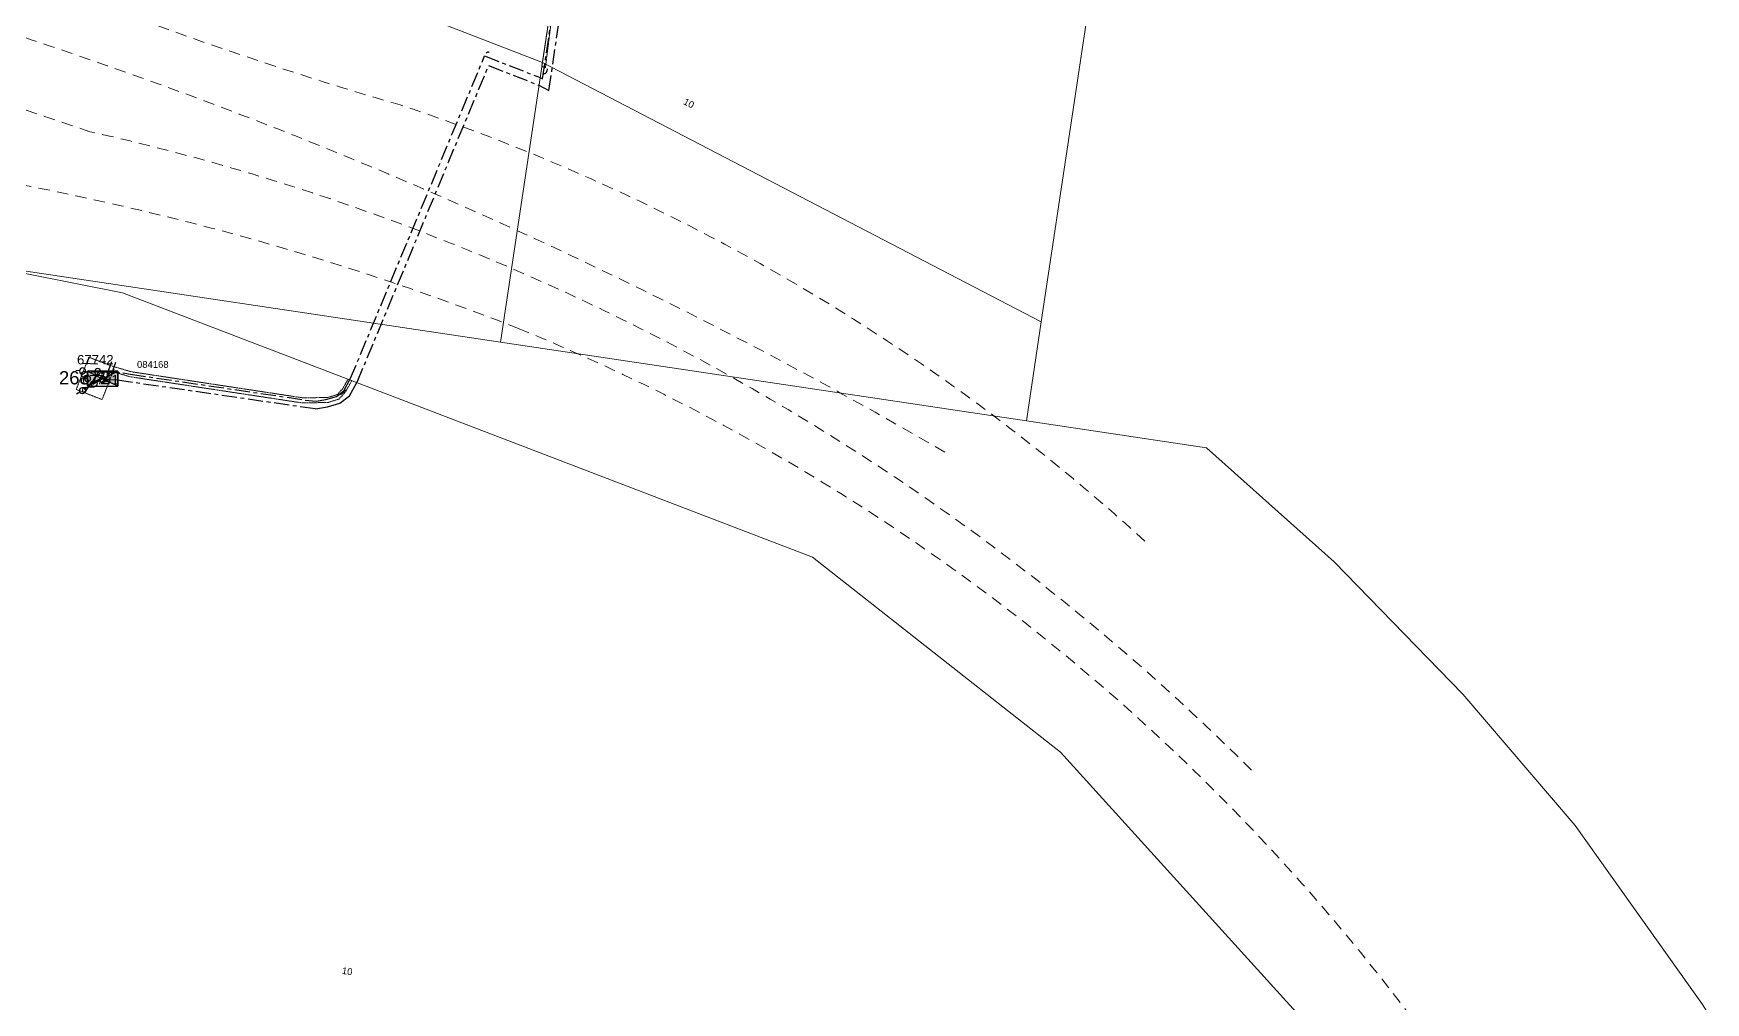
# Model space of a CAD drawing. Header units: metres. Extents: x 301012 to 305396, y 6240778 to 6244350.
# Drawn here: x 303472.9 to 303916.6, y 6242755 to 6243012.1 of the extents above; entities that cross this region are included whole.
import ezdxf
from ezdxf.enums import TextEntityAlignment as Align

# ---------------------------------------------------------------- set-up
doc = ezdxf.new("R2010")
doc.units = ezdxf.units.M
for name, pattern in [('Cable Exist UG', [7, 4, -1, 1, -1]), ('Dash', [5, 3, -2]), ('DASHED', [19.05, 12.7, -6.35]), ('HIDDEN2', [0.1875, 0.125, -0.0625]), ('PHANTOMX2', [6.6, 3, -0.75, 0.2, -0.75, 0.2, -0.75, 0.2, -0.75])]:
    doc.linetypes.add(name, pattern=pattern)
doc.layers.get('0').update_dxf_attribs({"color": 6})
for name, color, linetype, lineweight in [('Cadastre Developer_SP_EXT', 98, 'Continuous', 15), ('Cadastre Land Parcels_SP_EXT', 118, 'Continuous', 15), ('Cadastre Other Property_SP_EXT', 138, 'DASHED', 15), ('Mains_HV_EXT', 13, 'Continuous', 25), ('Services_SP_EXT', 42, 'PHANTOMX2', 20)]:
    doc.layers.add(name, color=color, linetype=linetype, lineweight=lineweight)
for name, color, linetype in [('Equip_HV_EXT', 7, 'Continuous'), ('Equip_LV_EXT', 7, 'Continuous'), ('Sub_SP_EXT', 7, 'Continuous'), ('Trench_SP_EXT', 7, 'Continuous')]:
    doc.layers.add(name, color=color, linetype=linetype)
doc.layers.add('UNKNOWN_FEATURES', color=1, linetype='DASHED', plot=False)
doc.styles.get("Standard").update_dxf_attribs({"font": 'arial.ttf'})
doc.styles.add('SWITCH_LABEL', font='arial.ttf', dxfattribs={"height": 2})

# ---------------------------------------------------------------- blocks, each defined once
blk = doc.blocks.new('SUB_PADMOUNT_EXT')
at = {"ltscale": 10}
h = blk.add_hatch(color=256, dxfattribs=at)
h.dxf.hatch_style = 1
h.paths.add_polyline_path([(4, -2), (0, 0), (4, 2)])
h.paths.add_polyline_path([(-4, -2), (-4, 2), (0, 0)])
blk.add_line((4, 2), (-4, -2))
blk.add_lwpolyline([(-4, -2), (4, -2), (4, 2), (-4, 2)], close=True)
at = {"ltscale": 10, "flags": 128}
for points in [[(-4, -2), (-4, 2), (0, 0)], [(4, -2), (0, 0), (4, 2)]]:
    blk.add_lwpolyline(points, close=True, dxfattribs=at)
at = {"flags": 8}
blk.add_attdef('ASSET_NUM', text='', height=2.5, dxfattribs=at).set_placement((0, 5), align=Align.MIDDLE_CENTER)
for tag, flags, p in [('STREET_CODE', 9, (1.5, 0)), ('OPERATING_VOLTAGE', 9, (1.5, -0.4)), ('ORIENTATION', 9, (1.5, -0.6)), ('OWNED_BY', 9, (1.5, -0.8)), ('OPERATED_BY', 9, (1.5, -1)), ('CONSTRUCTED_VOLTAGE', 9, (1.5, -1.4)), ('SECONDARY_VOLTAGE', 9, (1.5, -1.6)), ('STATE', 9, (1.5, -1.8)), ('SUBSTATION_TYPE', 9, (1.5, -2.2)), ('SUBURB', 9, (1.5, -2.8)), ('STREETNAME', 9, (1.5, -3)), ('Z', 1, (1.5, -3.6)), ('NO_PHASES', 9, (1.5, -0.2)), ('MAINTAINED_BY', 9, (1.5, -1.2)), ('PARENT', 9, (1.5, -2)), ('USAGE', 9, (1.5, -2.4)), ('LEGEND', 9, (1.5, -2.6)), ('LOCATION', 9, (1.5, -3.2)), ('NOTES', 9, (1.5, -3.4))]:
    blk.add_attdef(tag, text='', height=0.2, dxfattribs=dict(flags=flags)).set_placement(p, align=Align.MIDDLE_LEFT)
blk = doc.blocks.new('CCP_EXT')
blk.add_wipeout([(0, 0.57), (0.57, 0), (0, -0.57), (-0.57, 0)])
blk.add_lwpolyline([(-0.57, 0), (0, 0.57), (0.57, 0), (0, -0.57), (-0.57, 0)])
at = {"flags": 1}
blk.add_attdef('Z', (0, 0), '', height=0.2, dxfattribs=at)
at = {"flags": 9}
for tag, p in [('CCP_TYPE', (0, 0)), ('CONSTRUCTED_VOLTAGE', (0, -0.2)), ('OPERATING_VOLTAGE', (0, -0.6)), ('ORIENTATION', (0, -0.8)), ('OWNED_BY', (0, -1)), ('STATE', (0, -1.8)), ('NO_PHASES', (0, -0.4)), ('USAGE', (0, -1.2)), ('LEGEND', (0, -1.4)), ('LIFE_SUPPORT', (0, -1.6)), ('NOTES', (0, -2))]:
    blk.add_attdef(tag, text='', height=0.2, dxfattribs=at).set_placement(p, align=Align.MIDDLE_LEFT)
blk = doc.blocks.new('LV_UG_DFUSE_CLOSED_EXT')
for points in [[(1, 0), (0, 0)], [(5.04, 0.73), (2.16, -0.72)], [(5.05, -0.71), (2.16, 0.72)], [(6.2, 0.01), (7.2, 0.01)]]:
    blk.add_lwpolyline(points)
for centre in [(1.8, 0), (5.4, 0.01)]:
    blk.add_circle(centre, 0.8)
at = {"flags": 9}
for tag, p in [('ACTUAL_STATUS', (0, 0)), ('CONSTRUCTED_VOLTAGE', (0, -0.2)), ('OPERATING_VOLTAGE', (0, -0.6)), ('ORIENTATION', (0, -0.8)), ('STATE', (0, -1)), ('SWITCH_TYPE', (0, -1.2)), ('NO_PHASES', (0, -0.4)), ('USAGE', (0, -1.4)), ('NOTES', (0, -1.6))]:
    blk.add_attdef(tag, text='', height=0.2, dxfattribs=at).set_placement(p, align=Align.MIDDLE_LEFT)
at = {"flags": 1}
blk.add_attdef('Z', (0, 0), '', height=0.2, dxfattribs=at)
blk = doc.blocks.new('SWG_HOLEC_SU_EXT')
blk.add_line((1.8, -2), (5.8, -2))
for points in [[(1, 0), (0, 0)], [(6.6, 0), (7.6, 0)]]:
    blk.add_lwpolyline(points)
for points in [[(1.8, -0.8, 1), (1.8, 0.8, 1)], [(5.8, -0.8, 1), (5.8, 0.8, 1)]]:
    blk.add_lwpolyline(points, format="xyb", close=True)
at = {"style": 'SWITCH_LABEL', "flags": 8}
blk.add_attdef('ASSET_NUM', text='', height=2.5, rotation=179.9544, dxfattribs=at).set_placement((-2.4, 0), align=Align.MIDDLE_LEFT)
at = {"flags": 1}
blk.add_attdef('Z', (0, 0), '', height=0.2, dxfattribs=at)
at = {"flags": 9}
for tag, p in [('ACTUAL_STATUS', (0, -0.4)), ('CONSTRUCTED_VOLTAGE', (0, -0.6)), ('OPERATING_VOLTAGE', (0, -1)), ('ORIENTATION', (0, -1.2)), ('OWNED_BY', (0, -1.4)), ('STATE', (0, -1.8)), ('SWITCH_TYPE', (0, -2)), ('STREETNAME', (0, -2.6)), ('SUBURB', (0, -2.8)), ('NO_PHASES', (0, -0.8)), ('PARENT', (0, -1.6)), ('USAGE', (0, -2.2)), ('LOCATION', (0, -2.4)), ('NOTES', (0, -3))]:
    blk.add_attdef(tag, text='', height=0.2, dxfattribs=at).set_placement(p, align=Align.MIDDLE_LEFT)
at = {"style": 'SWITCH_LABEL', "flags": 9}
blk.add_attdef('STREET_CODE', text='', height=0.2, dxfattribs=at).set_placement((0, -0.2), align=Align.MIDDLE_LEFT)

msp = doc.modelspace()

# ---------------------------------------------------------------- linework, layer by layer
at = {"layer": 'Cadastre Developer_SP_EXT', "linetype": 'Dash'}
msp.add_lwpolyline([(303248.42, 6243067.35), (303487.59, 6242986.1)], dxfattribs=at)
for points in [[(303409.26, 6243054.9, 0.042038), (303570.15, 6242993.13)], [(303570.15, 6242993.13, -0.105208), (303767.81, 6242877.39)], [(303601.72, 6242933.77, 0.065564), (303411.43, 6242980.79)], [(303881.93, 6242683.89, 0.171755), (303601.72, 6242933.77)]]:
    msp.add_lwpolyline(points, format="xyb", dxfattribs=at)
at = {"layer": 'Cadastre Land Parcels_SP_EXT', "linetype": 'Continuous'}
for points in [[(303607.92, 6243004.35), (303473.05, 6243056.52), (303457.23, 6242951.04), (303596.8, 6242930.17), (303607.92, 6243004.35)], [(303740.3, 6242935.55), (303607.92, 6243004.35), (303596.8, 6242930.17), (303736.36, 6242909.3), (303740.3, 6242935.55)], [(303895.62, 6242601.84), (303898.56, 6242607.6), (303893.54, 6242621.06), (303836.19, 6242721.27), (303745.41, 6242821.42), (303679.58, 6242873.15), (303496.5, 6242943.25), (303457.23, 6242951.04), (303322.12, 6242971.23), (303313.09, 6242908.03), (303310.06, 6242886.46), (303307.26, 6242867.2), (303297.54, 6242799.12), (303287.36, 6242727.82), (303287.36, 6242727.59), (303285.18, 6242712.33), (303868.56, 6242624.81), (303875.32, 6242612.66), (303886.24, 6242583.36), (303886.24, 6242583.34), (303895.62, 6242601.84)], [(303904.47, 6242619.35), (303947.45, 6242703.84), (303940.43, 6242715.57), (303922.78, 6242743.43), (303915.77, 6242754.5), (303881.96, 6242802.01), (303852.12, 6242836.79), (303817.97, 6242871.9), (303784.14, 6242902.15), (303736.36, 6242909.3), (303596.8, 6242930.17), (303457.23, 6242951.04), (303496.5, 6242943.25), (303679.58, 6242873.15), (303745.41, 6242821.42), (303836.19, 6242721.27), (303893.54, 6242621.06), (303898.56, 6242607.6), (303904.47, 6242619.35)]]:
    msp.add_lwpolyline(points, close=True, dxfattribs=at)
for points in [[(303473.05, 6243056.52), (303607.92, 6243004.35), (303613.5, 6243041.53)], [(303613.5, 6243041.53), (303607.92, 6243004.35), (303740.3, 6242935.55), (303748.32, 6242989.02), (303754.77, 6243032.07)]]:
    msp.add_lwpolyline(points, dxfattribs=at)
at = {"layer": 'Cadastre Other Property_SP_EXT', "linetype": 'HIDDEN2'}
msp.add_lwpolyline([(303613.41, 6243040.7), (303607.76, 6243003.43), (303608.71, 6243002.94), (303613.43, 6243040.53), (303613.41, 6243040.7)], close=True, dxfattribs=at)
at = {"layer": 'Mains_HV_EXT', "linetype": 'Cable Exist UG'}
for points in [[(303491.23, 6242920.5), (303491.68, 6242922.29), (303496.58, 6242922.09), (303498.61, 6242921.71), (303544.99, 6242914.85), (303547.91, 6242914.57), (303550.42, 6242914.99), (303553.25, 6242915.81), (303555.21, 6242917.32), (303556.95, 6242920.44), (303592.59, 6243006.12), (303592.59, 6243006.12), (303607.28, 6243000.39), (303607.96, 6243000.05), (303607.96, 6243000.05), (303614.02, 6243040.65)], [(303491.23, 6242920.5), (303493.03, 6242920.25), (303495.16, 6242920.18), (303547.75, 6242912.55), (303547.75, 6242912.55), (303550.87, 6242913.03), (303554.17, 6242913.99), (303556.76, 6242915.99), (303558.75, 6242919.56), (303593.65, 6243003.56), (303607.01, 6242998.35), (303609.65, 6242996.97), (303616.06, 6243040.4)]]:
    msp.add_lwpolyline(points, dxfattribs=at)
at = {"layer": 'Trench_SP_EXT', "linetype": 'Cable Exist UG'}
for points in [[(303593, 6243006.81, -0.376479), (303593.83, 6243007.03)], [(303609.19, 6243002.68), (303609.12, 6243002.12), (303609.12, 6243002.12, -0.414157), (303608.13, 6243001.42)], [(303555.59, 6242917.59, -0.182493), (303554.27, 6242916.34)]]:
    msp.add_lwpolyline(points, format="xyb", dxfattribs=at)
msp.add_lwpolyline([(303494.25, 6242922.99), (303492.3, 6242921.16)], dxfattribs=at)
at = {"layer": 'UNKNOWN_FEATURES'}
for points in [[(303492.47, 6242921.61), (303493.66, 6242925.03)], [(303494.61, 6242924.76), (303493.42, 6242921.29)]]:
    msp.add_lwpolyline(points, dxfattribs=at)

# ---------------------------------------------------------------- block references
at = {"layer": 'Equip_HV_EXT'}
ref = msp.add_blockref('SWG_HOLEC_SU_EXT', (303491.68, 6242922.29), dxfattribs=dict(at, rotation=177.3974375127986))
ref.add_attrib('ASSET_NUM', '67742', dxfattribs={"layer": '0', "height": 2.5, "style": 'SWITCH_LABEL'}).set_placement((303489.28, 6242923.54), align=Align.BOTTOM_CENTER)
at = {"layer": 'Sub_SP_EXT'}
ref = msp.add_blockref('SUB_PADMOUNT_EXT', (303491.23, 6242920.5), dxfattribs=at)
ref.add_attrib('ASSET_NUM', '26872', dxfattribs={"layer": '0', "height": 3.5}).set_placement((303493.23, 6242920.75), align=Align.MIDDLE_RIGHT)

# ---------------------------------------------------------------- texts
at = {"layer": 'Cadastre Land Parcels_SP_EXT'}
for rotation, p in [(332.4083, (303645.13, 6242993.43)), (351.6868, (303554.61, 6242762.65))]:
    msp.add_text('10', height=1.8, rotation=rotation, dxfattribs=at).set_placement(p)
at = {"layer": 'Cadastre Other Property_SP_EXT'}
msp.add_text('084168', height=1.8, dxfattribs=at).set_placement((303500.34, 6242923.38))

# ---------------------------------------------------------------- next in the draw order: block references
at = {"layer": 'Services_SP_EXT', "rotation": 36.00000006831309}
msp.add_blockref('CCP_EXT', (303486.33, 6242917.61), dxfattribs=at)

# ---------------------------------------------------------------- next in the draw order: linework, layer by layer
at = {"layer": 'Cadastre Developer_SP_EXT', "linetype": 'Dash'}
for points in [[(303714.74, 6242901.01, 0.066601), (303400.75, 6243031.81)], [(303487.59, 6242986.1, -0.142211), (303796.05, 6242816.69)]]:
    msp.add_lwpolyline(points, format="xyb", dxfattribs=at)
at = {"layer": 'Cadastre Other Property_SP_EXT', "linetype": 'HIDDEN2'}
msp.add_lwpolyline([(303556.33, 6242920.33), (303554.85, 6242917.75), (303553.49, 6242916.3), (303551.02, 6242915.53), (303544.44, 6242915.41), (303498.79, 6242922.35), (303493.14, 6242924.03), (303487.57, 6242926.22), (303484.22, 6242917.66), (303491.08, 6242914.97), (303493.98, 6242922.36), (303498.44, 6242921.03), (303544.24, 6242914.07), (303551.05, 6242914.2), (303553.9, 6242915.08), (303555.53, 6242916.81), (303557.35, 6242919.97), (303556.33, 6242920.33)], close=True, dxfattribs=at)
at = {"layer": 'Services_SP_EXT'}
msp.add_lwpolyline([(303491.23, 6242920.5), (303486.33, 6242917.61)], dxfattribs=at)
at = {"layer": 'Trench_SP_EXT', "linetype": 'Cable Exist UG'}
msp.add_lwpolyline([(303490.59, 6242920.5), (303487.42, 6242918.83)], dxfattribs=at)

# ---------------------------------------------------------------- next in the draw order: block references
at = {"layer": 'Equip_HV_EXT'}
ref = msp.add_blockref('SWG_HOLEC_SU_EXT', (303493.03, 6242920.25), dxfattribs=dict(at, rotation=177.3511939378618))
ref.add_attrib('ASSET_NUM', '67741', dxfattribs={"layer": '0', "height": 2.5, "style": 'SWITCH_LABEL'}).set_placement((303490.64, 6242921.5), align=Align.TOP_CENTER)
at = {"layer": 'Equip_LV_EXT', "rotation": 210.4909587617232}
msp.add_blockref('LV_UG_DFUSE_CLOSED_EXT', (303490.52, 6242920.08), dxfattribs=at)

doc.saveas('drawing.dxf')
